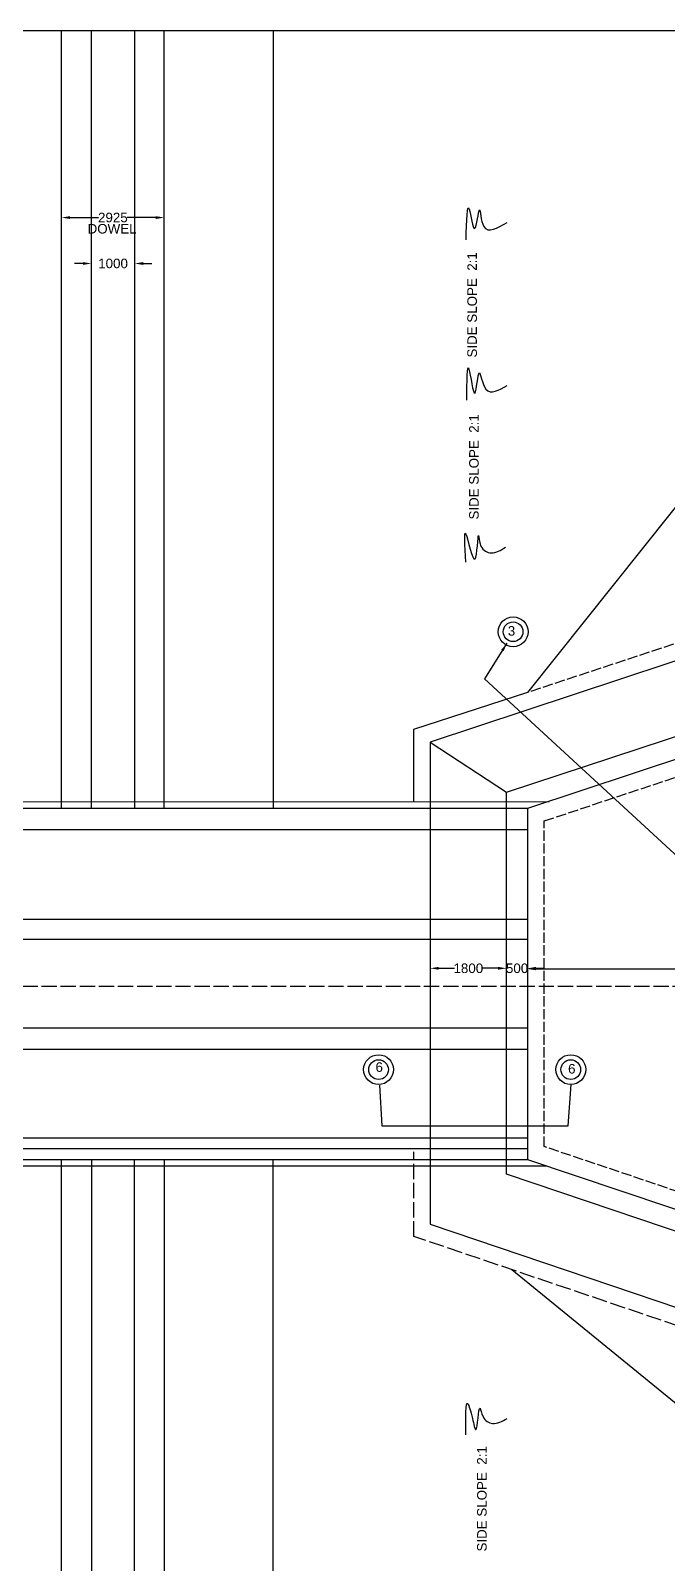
# Model space of a CAD drawing. Header units: millimetres. Extents: x 1443109 to 1578238, y 45507392 to 45603504.
# Drawn here: x 1516279 to 1531262, y 45542738 to 45578832 of the extents above; entities that cross this region are included whole.
import ezdxf

# ---------------------------------------------------------------- set-up
doc = ezdxf.new("R2010")
doc.units = ezdxf.units.MM
doc.header["$MEASUREMENT"] = 0
doc.linetypes.add('ACAD_ISO02W100', pattern=[15, 12, -3])
for name, color, linetype in [('DIMENSIONS', 7, 'Continuous'), ('DRAWING', 2, 'Continuous'), ('TEXT', 7, 'Continuous')]:
    doc.layers.add(name, color=color, linetype=linetype)
doc.styles.get("Standard").update_dxf_attribs({"font": 'arial.ttf', "height": 225})
doc.dimstyles.get("Standard").update_dxf_attribs({"dimtxt": 225, "dimasz": 200, "dimexe": 0.18, "dimexo": 0.0625, "dimgap": 0.09, "dimtad": 0, "dimdec": 0, "dimzin": 0, "dimdsep": 46, "dimtxsty": 'Standard', "dimcen": 0.09, "dimse1": 1, "dimse2": 1, "dimadec": 0, "dimazin": 0, "dimtfac": 1, "dimtdec": 0, "dimtofl": 0, "dimtmove": 0, "dimatfit": 3, "dimfxl": 1, "dimtolj": 1, "dimtzin": 0, "dimarcsym": 0})

# ---------------------------------------------------------------- blocks, each defined once
blk = doc.blocks.new('*D107')
at = {"layer": 'Defpoints', "color": 0, "transparency": 16777216}
for p in [(1525680, 45556750), (1527477, 45556750), (1527477, 45556750)]:
    blk.add_point(p, dxfattribs=at)
at = {"layer": 'DIMENSIONS', "color": 0, "lineweight": -2, "transparency": 16777216}
for p, q in [((1525880, 45556750), (1526254, 45556750)), ((1527277, 45556750), (1526904, 45556750))]:
    blk.add_line(p, q, dxfattribs=at)
at = {"layer": 'DIMENSIONS', "color": 0, "transparency": 16777216}
for points in [[(1525880, 45556784), (1525880, 45556717), (1525680, 45556750)], [(1527277, 45556784), (1527277, 45556717), (1527477, 45556750)]]:
    blk.add_solid(points, dxfattribs=at)
at = {"layer": 'DIMENSIONS', "color": 0, "transparency": 16777216, "insert": (1526579, 45556750), "char_height": 225, "attachment_point": 5}
blk.add_mtext('\\A1;1800', dxfattribs=at)
blk = doc.blocks.new('*D108')
at = {"layer": 'Defpoints', "color": 0, "transparency": 16777216}
for p in [(1527477, 45556750), (1527975, 45556750), (1527975, 45556750)]:
    blk.add_point(p, dxfattribs=at)
at = {"layer": 'DIMENSIONS', "color": 0, "lineweight": -2, "transparency": 16777216}
for p, q in [((1527277, 45556750), (1527077, 45556750)), ((1528175, 45556750), (1528375, 45556750))]:
    blk.add_line(p, q, dxfattribs=at)
at = {"layer": 'DIMENSIONS', "color": 0, "transparency": 16777216}
for points in [[(1527277, 45556784), (1527277, 45556717), (1527477, 45556750)], [(1528175, 45556784), (1528175, 45556717), (1527975, 45556750)]]:
    blk.add_solid(points, dxfattribs=at)
at = {"layer": 'DIMENSIONS', "color": 0, "transparency": 16777216, "insert": (1527726, 45556750), "char_height": 225, "attachment_point": 5}
blk.add_mtext('\\A1;500', dxfattribs=at)
blk = doc.blocks.new('*D109')
at = {"layer": 'Defpoints', "color": 0, "transparency": 16777216}
for p in [(1527975, 45556750), (1537979, 45556742), (1537979, 45556736)]:
    blk.add_point(p, dxfattribs=at)
at = {"layer": 'DIMENSIONS', "color": 0, "lineweight": -2, "transparency": 16777216}
for p, q in [((1528175, 45556736), (1532565, 45556736)), ((1537779, 45556736), (1533390, 45556736))]:
    blk.add_line(p, q, dxfattribs=at)
at = {"layer": 'DIMENSIONS', "color": 0, "transparency": 16777216}
for points in [[(1528175, 45556770), (1528175, 45556703), (1527975, 45556736)], [(1537779, 45556770), (1537779, 45556703), (1537979, 45556736)]]:
    blk.add_solid(points, dxfattribs=at)
at = {"layer": 'DIMENSIONS', "color": 0, "transparency": 16777216, "insert": (1532977, 45556736), "char_height": 225, "attachment_point": 5}
blk.add_mtext('\\A1;10050', dxfattribs=at)
blk = doc.blocks.new('*D157')
at = {"layer": 'Defpoints', "color": 0, "transparency": 16777216}
for p in [(1517004, 45574375), (1519423, 45574430), (1519423, 45574375)]:
    blk.add_point(p, dxfattribs=at)
at = {"layer": 'DRAWING', "color": 0, "lineweight": -2, "transparency": 16777216}
for p, q in [((1517204, 45574430), (1517875, 45574430)), ((1519223, 45574430), (1518552, 45574430))]:
    blk.add_line(p, q, dxfattribs=at)
at = {"layer": 'DRAWING', "color": 0, "transparency": 16777216}
for points in [[(1517204, 45574463), (1517204, 45574397), (1517004, 45574430)], [(1519223, 45574463), (1519223, 45574397), (1519423, 45574430)]]:
    blk.add_solid(points, dxfattribs=at)
at = {"layer": 'DRAWING', "color": 0, "transparency": 16777216, "insert": (1518214, 45574430), "char_height": 225, "attachment_point": 5}
blk.add_mtext('\\A1;2925', dxfattribs=at)
blk = doc.blocks.new('*D158')
at = {"layer": 'Defpoints', "color": 0, "transparency": 16777216}
for p in [(1517708, 45573356), (1518728, 45573356), (1518728, 45573348)]:
    blk.add_point(p, dxfattribs=at)
at = {"layer": 'DRAWING', "color": 0, "lineweight": -2, "transparency": 16777216}
for p, q in [((1517508, 45573348), (1517308, 45573348)), ((1518928, 45573348), (1519128, 45573348))]:
    blk.add_line(p, q, dxfattribs=at)
at = {"layer": 'DRAWING', "color": 0, "transparency": 16777216}
for points in [[(1517508, 45573382), (1517508, 45573315), (1517708, 45573348)], [(1518928, 45573382), (1518928, 45573315), (1518728, 45573348)]]:
    blk.add_solid(points, dxfattribs=at)
at = {"layer": 'DRAWING', "color": 0, "transparency": 16777216, "insert": (1518218, 45573348), "char_height": 225, "attachment_point": 5}
blk.add_mtext('\\A1;1000', dxfattribs=at)

msp = doc.modelspace()

# ---------------------------------------------------------------- linework, layer by layer
at = {"layer": 'DIMENSIONS', "color": 0}
msp.add_lwpolyline([(1525680.5, 45562077.5), (1527477, 45560895)], dxfattribs=at)
for centre, radius in [((1527633, 45564675.5), 351), ((1527633, 45564675.5), 231.5), ((1524466.5, 45554364.5), 351), ((1524466.5, 45554364.5), 231.5), ((1528990, 45554364.5), 351), ((1528990, 45554364.5), 231.5)]:
    msp.add_circle(centre, radius, dxfattribs=at)
for points in [[(1526525, 45573909), (1526600, 45574624.5), (1526727.5, 45574173.5), (1526842, 45574614.5), (1526943, 45574219.5), (1527489, 45574317.5)], [(1526544.5, 45570133.5), (1526594.5, 45570860.5), (1526736, 45570295.5), (1526835.5, 45570777), (1526993.5, 45570391), (1527496, 45570478.5)], [(1526520.5, 45566316.5), (1526520.5, 45566976.5), (1526736, 45566391), (1526820, 45566939), (1526876.5, 45566695.5), (1527120, 45566531.5), (1527452.5, 45566667.5)], [(1526522, 45545766.5), (1526565, 45546498.5), (1526675, 45546150.5), (1526755, 45545889), (1526854.5, 45546390), (1526924.5, 45546193), (1527146.5, 45546031), (1527493, 45546150.5)]]:
    msp.add_spline(points, degree=3, dxfattribs=at)
at = {"layer": 'DRAWING', "color": 0}
for points in [[(1445464.5, 45557041.5), (1445464.5, 45578831.5), (1556533, 45578831.5), (1556533, 45557588)], [(1517004, 45560514), (1517004, 45578831.5)], [(1517708, 45560514), (1517708, 45578831.5)], [(1518728.5, 45560514), (1518728.5, 45578831.5)], [(1519423, 45560514), (1519423, 45578831.5)], [(1521990, 45560514), (1521990, 45578831.5)], [(1535384.5, 45578831.5), (1535384.5, 45572541.5), (1527975, 45563244.5), (1525290, 45562371), (1525290, 45560667)], [(1554692, 45563794.5), (1537985, 45563836), (1537985, 45571141.5), (1535780, 45571141.5), (1535780, 45565423), (1525680.5, 45562077.5), (1525680.5, 45550724), (1535794, 45547300), (1535794, 45544695)], [(1537471, 45544695), (1537471, 45548523.5), (1527477, 45551903), (1527477, 45560895), (1537485, 45564197.5), (1537485, 45571141.5)], [(1537985, 45563836), (1527975, 45560514), (1527975, 45552251.5), (1537972.5, 45548890)], [(1475267.4, 45560667.5), (1528478.8, 45560681.2)], [(1527975, 45560514), (1475730, 45560514)], [(1475730, 45560017), (1527975, 45560017)], [(1475730, 45557909.5), (1527975, 45557909.5)], [(1475730, 45557435), (1527975, 45557435)], [(1475730, 45555349.5), (1527975, 45555349.5)], [(1475730, 45554847), (1527975, 45554847)], [(1524491.5, 45553996), (1524545, 45553038), (1528929, 45553038), (1528996, 45554016)], [(1475730, 45552759), (1527975, 45552759)], [(1475730, 45552505.5), (1527975, 45552505.5)], [(1475280.8, 45552100.5), (1528424.2, 45552100.5)], [(1475730, 45552251.5), (1527975, 45552251.5)], [(1516995.5, 45552251.5), (1516995.5, 45534900)], [(1517712, 45552251.5), (1517712, 45534900)], [(1518715.5, 45552251.5), (1518715.5, 45534900)], [(1519417.5, 45552251.5), (1519417.5, 45534900)], [(1521976.5, 45552251.5), (1521976.5, 45534900)]]:
    msp.add_lwpolyline(points, dxfattribs=at)
at = {"layer": 'DRAWING', "color": 0, "linetype": 'ACAD_ISO02W100', "ltscale": 20}
msp.add_lwpolyline([(1538374, 45548890), (1538374, 45549174), (1528365.5, 45552552), (1528365.5, 45560221.5), (1538377.5, 45563544), (1538377.5, 45571544.5), (1535391.5, 45571544.5), (1535391.5, 45565707.5), (1527975, 45563244.5)], dxfattribs=at)
at = {"layer": 'DRAWING', "color": 0, "linetype": 'ACAD_ISO02W100', "ltscale": 30}
for points in [[(1556044.3, 45556324.5), (1445478.6, 45556324.5)], [(1535381, 45541179.5), (1535381, 45541179.5), (1535381, 45541179.5), (1535381, 45547015.5), (1525299, 45550435.5), (1525299, 45552430)]]:
    msp.add_lwpolyline(points, dxfattribs=at)
at = {"layer": 'DRAWING', "color": 0}
msp.add_lwpolyline([(1527603.1, 45549653.9), (1535381, 45543303.5), (1543090.5, 45543268, 0.9347301), (1543049.5, 45545281.5), (1538374, 45545281.5)], format="xyb", dxfattribs=at)

# ---------------------------------------------------------------- texts
at = {"layer": 'TEXT', "color": 0}
for s, p in [('DOWEL', (1517619, 45574053.5)), ('3', (1527507.4, 45564583.7)), ('6', (1524394.8, 45554312)), ('6', (1528926.5, 45554271.9))]:
    msp.add_text(s, height=225, dxfattribs=at).set_placement(p)
for p in [(1526779.7, 45571133.7), (1526823, 45567318.7), (1527010, 45543016.5)]:
    msp.add_text('SIDE SLOPE  2:1', height=225, rotation=90, dxfattribs=at).set_placement(p)

# ---------------------------------------------------------------- dimensions: what is measured, and where the dimension line sits
at = {"layer": 'DIMENSIONS', "color": 0}
for base, p1, p2, text, picture, middle in [((1527477, 45556750.5), (1525680.5, 45556750.5), (1527477, 45556750.5), '1800', '*D107', (1526578.8, 45556750.5)), ((1527975, 45556750.5), (1527477, 45556750.5), (1527975, 45556750.5), '500', '*D108', (1527726, 45556750.5)), ((1537979.1, 45556736.5), (1527975, 45556750.5), (1537979.1, 45556742.1), '10050', '*D109', (1532977, 45556736.5))]:
    dim = msp.add_linear_dim(base=base, p1=p1, p2=p2, text=text, dimstyle='Standard', dxfattribs=at)
    dim.commit()
    dim.dimension.update_dxf_attribs({"geometry": picture, "text_midpoint": middle})
at = {"layer": 'DRAWING', "color": 0}
for base, p1, p2, text, picture, middle in [((1519423, 45574430), (1517004, 45574375), (1519423, 45574375), '2925', '*D157', (1518213.5, 45574430)), ((1518728.5, 45573348.5), (1517708, 45573355.5), (1518728.5, 45573355.5), '1000', '*D158', (1518218.2, 45573348.5))]:
    dim = msp.add_linear_dim(base=base, p1=p1, p2=p2, text=text, dimstyle='Standard', dxfattribs=at)
    dim.commit()
    dim.dimension.update_dxf_attribs({"geometry": picture, "text_midpoint": middle})

# ---------------------------------------------------------------- leaders
at = {"layer": 'DIMENSIONS', "color": 0}
for points in [[(1527487.5, 45564406), (1526963, 45563564)], [(1532347, 45559940), (1531628, 45559266), (1526963, 45563564)]]:
    msp.add_leader(points, dimstyle='Standard', override={"dimgap": 0.09, "dimtad": 0}, dxfattribs=at)

doc.saveas('drawing.dxf')
